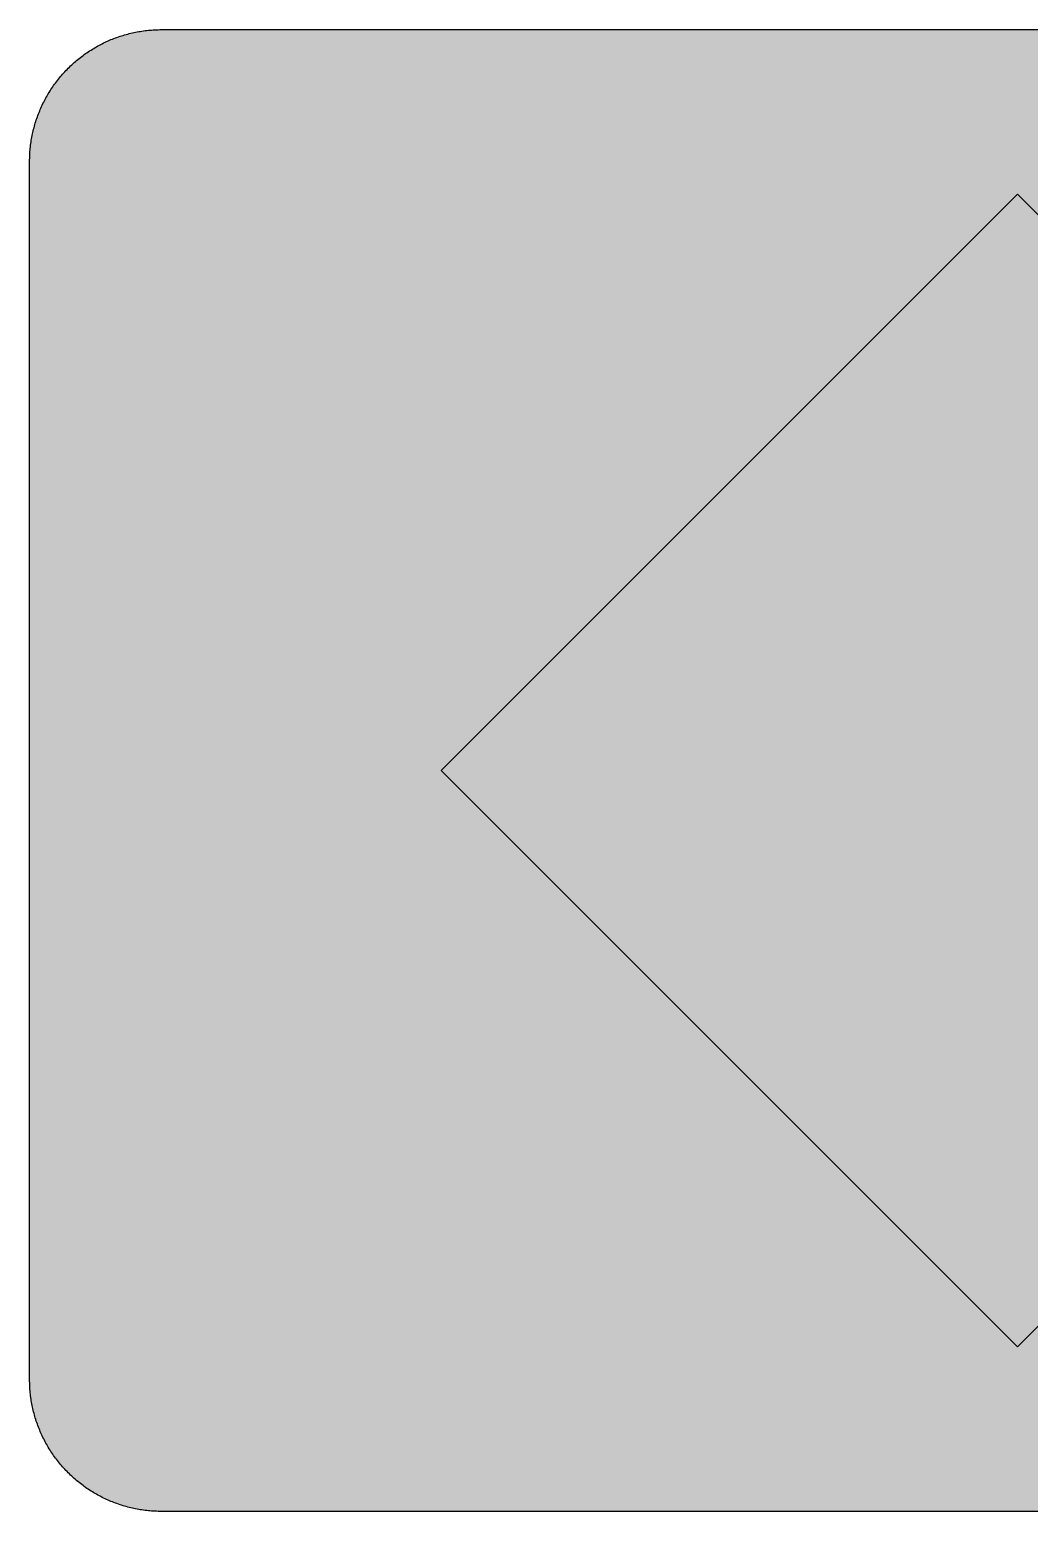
# Model space of a CAD drawing. Header units: millimetres. Extents: x 0 to 212, y 0 to 159.
# Drawn here: x 0.1 to 107.1, y 0.1 to 158.8 of the extents above; entities that cross this region are included whole.
import ezdxf

# ---------------------------------------------------------------- set-up
doc = ezdxf.new("R2010")
doc.units = ezdxf.units.MM

msp = doc.modelspace()

# ---------------------------------------------------------------- hatches: boundary and pattern name
for color, points in [(254, [(14.1633, 0.0536), (13.9878, 0.0533), (13.8125, 0.0559), (13.6373, 0.061), (13.462, 0.0686), (13.2893, 0.0787), (13.114, 0.0914), (12.9413, 0.1041), (12.7686, 0.1219), (12.5959, 0.1397), (12.4231, 0.16), (12.2504, 0.1829), (12.0777, 0.2057), (11.9075, 0.2337), (11.7373, 0.2616), (11.5672, 0.2921), (11.397, 0.3251), (11.2268, 0.3607), (11.0592, 0.3988), (10.8915, 0.4369), (10.7239, 0.4775), (10.5562, 0.5207), (10.3886, 0.5664), (10.2235, 0.6121), (10.0584, 0.6629), (9.8933, 0.7137), (9.7307, 0.7671), (9.5682, 0.8204), (9.4056, 0.8788), (9.2431, 0.9373), (9.083, 0.9982), (8.923, 1.0617), (8.763, 1.1252), (8.6055, 1.1938), (8.4455, 1.2624), (8.2906, 1.331), (8.1331, 1.4046), (7.9781, 1.4783), (7.8232, 1.5545), (7.6708, 1.6332), (7.5184, 1.7145), (7.366, 1.7958), (7.2161, 1.8796), (7.0663, 1.966), (6.919, 2.0523), (6.7716, 2.1438), (6.6243, 2.2352), (6.4795, 2.3266), (6.3348, 2.4232), (6.19, 2.5197), (6.0477, 2.6187), (5.908, 2.7178), (5.7683, 2.8194), (5.6286, 2.9235), (5.4915, 3.0302), (5.3543, 3.1369), (5.2197, 3.2461), (5.0851, 3.3579), (4.953, 3.4722), (4.8209, 3.5865), (4.6914, 3.7033), (4.5644, 3.8202), (4.4348, 3.9395), (4.3104, 4.0615), (4.1859, 4.1859), (4.0615, 4.3104), (3.9395, 4.4348), (3.8202, 4.5618), (3.7033, 4.6914), (3.5865, 4.8209), (3.4722, 4.953), (3.3579, 5.0851), (3.2487, 5.2197), (3.1369, 5.3543), (3.0302, 5.4915), (2.9235, 5.6286), (2.8194, 5.7683), (2.7178, 5.908), (2.6187, 6.0477), (2.5197, 6.19), (2.4232, 6.3348), (2.3266, 6.477), (2.2352, 6.6243), (2.1438, 6.7691), (2.0523, 6.919), (1.966, 7.0663), (1.8796, 7.2161), (1.7958, 7.366), (1.7145, 7.5184), (1.6332, 7.6708), (1.5545, 7.8232), (1.4783, 7.9781), (1.4046, 8.1331), (1.331, 8.2906), (1.2598, 8.4455), (1.1913, 8.603), (1.1252, 8.763), (1.0592, 8.923), (0.9982, 9.083), (0.9373, 9.2431), (0.8763, 9.4056), (0.8204, 9.5682), (0.7645, 9.7307), (0.7112, 9.8933), (0.6604, 10.0584), (0.6121, 10.2235), (0.5639, 10.3911), (0.5207, 10.5562), (0.4775, 10.7239), (0.4343, 10.8915), (0.3962, 11.0592), (0.3607, 11.2268), (0.3251, 11.397), (0.2921, 11.5672), (0.2616, 11.7373), (0.2311, 11.9075), (0.2057, 12.0802), (0.1803, 12.2504), (0.1575, 12.4231), (0.1372, 12.5959), (0.1194, 12.7686), (0.1041, 12.9413), (0.0889, 13.1166), (0.0787, 13.2893), (0.0686, 13.4645), (0.061, 13.6373), (0.0559, 13.8125), (0.0508, 13.9878), (0.0508, 14.163), (0.0522, 144.6925), (0.0508, 144.8664), (0.0559, 145.0416), (0.061, 145.2169), (0.0686, 145.3896), (0.0787, 145.5649), (0.0889, 145.7376), (0.1041, 145.9128), (0.1194, 146.0856), (0.1372, 146.2583), (0.1575, 146.431), (0.1803, 146.6037), (0.2057, 146.7739), (0.2311, 146.9466), (0.2616, 147.1168), (0.2921, 147.287), (0.3251, 147.4572), (0.3607, 147.6248), (0.3962, 147.795), (0.4343, 147.9626), (0.4775, 148.1303), (0.5207, 148.2979), (0.5639, 148.463), (0.6121, 148.6281), (0.6604, 148.7932), (0.7112, 148.9583), (0.7645, 149.1234), (0.8204, 149.286), (0.8763, 149.4485), (0.9373, 149.6111), (0.9982, 149.7711), (1.0592, 149.9311), (1.1252, 150.0911), (1.1913, 150.2486), (1.2598, 150.4061), (1.331, 150.5636), (1.4046, 150.7185), (1.4783, 150.876), (1.5545, 151.0284), (1.6332, 151.1833), (1.7145, 151.3357), (1.7958, 151.4856), (1.8796, 151.638), (1.966, 151.7879), (2.0523, 151.9352), (2.1438, 152.0825), (2.2352, 152.2298), (2.3266, 152.3746), (2.4232, 152.5194), (2.5197, 152.6616), (2.6187, 152.8039), (2.7178, 152.9461), (2.8194, 153.0858), (2.9235, 153.2255), (3.0302, 153.3627), (3.1369, 153.4973), (3.2487, 153.6344), (3.3579, 153.7665), (3.4722, 153.8986), (3.5865, 154.0307), (3.7033, 154.1602), (3.8202, 154.2898), (3.9395, 154.4168), (4.0615, 154.5438), (4.1859, 154.6682), (4.3104, 154.7901), (4.4348, 154.9121), (4.5644, 155.034), (4.6914, 155.1508), (4.8209, 155.2677), (4.953, 155.382), (5.0851, 155.4937), (5.2197, 155.6055), (5.3543, 155.7147), (5.4915, 155.8239), (5.6286, 155.9281), (5.7683, 156.0322), (5.908, 156.1338), (6.0477, 156.2354), (6.19, 156.3345), (6.3348, 156.431), (6.4795, 156.525), (6.6243, 156.6189), (6.7716, 156.7104), (6.919, 156.7993), (7.0663, 156.8882), (7.2161, 156.9745), (7.366, 157.0584), (7.5184, 157.1396), (7.6708, 157.2209), (7.8232, 157.2971), (7.9781, 157.3733), (8.1331, 157.4495), (8.2906, 157.5206), (8.4455, 157.5918), (8.6055, 157.6603), (8.763, 157.7289), (8.923, 157.7924), (9.083, 157.8559), (9.2431, 157.9169), (9.4056, 157.9753), (9.5682, 158.0337), (9.7307, 158.0871), (9.8933, 158.1404), (10.0584, 158.1912), (10.2235, 158.242), (10.3886, 158.2877), (10.5562, 158.3334), (10.7239, 158.3766), (10.8915, 158.4173), (11.0592, 158.4579), (11.2268, 158.4935), (11.397, 158.529), (11.5672, 158.562), (11.7373, 158.5925), (11.9075, 158.6205), (12.0777, 158.6484), (12.2504, 158.6713), (12.4231, 158.6941), (12.5959, 158.7144), (12.7686, 158.7322), (12.9413, 158.75), (13.114, 158.7627), (13.2893, 158.7754), (13.462, 158.7856), (13.6373, 158.7932), (13.8125, 158.7983), (13.9878, 158.8008), (14.163, 158.8033), (197.6078, 158.8036), (197.7822, 158.8008), (197.9574, 158.7983), (198.1327, 158.7932), (198.3054, 158.7856), (198.4807, 158.7754), (198.6534, 158.7627), (198.8287, 158.75), (199.0014, 158.7322), (199.1741, 158.7144), (199.3468, 158.6941), (199.5195, 158.6713), (199.6897, 158.6484), (199.8624, 158.6205), (200.0326, 158.5925), (200.2028, 158.562), (200.373, 158.529), (200.5432, 158.4935), (200.7108, 158.4579), (200.8784, 158.4173), (201.0461, 158.3766), (201.2137, 158.3334), (201.3788, 158.2877), (201.5465, 158.242), (201.7116, 158.1912), (201.8767, 158.1404), (202.0392, 158.0871), (202.2018, 158.0337), (202.3643, 157.9753), (202.5269, 157.9169), (202.6869, 157.8559), (202.8469, 157.7924), (203.007, 157.7289), (203.167, 157.6603), (203.3245, 157.5918), (203.4794, 157.5206), (203.6369, 157.4495), (203.7918, 157.3733), (203.9468, 157.2971), (204.0992, 157.2209), (204.2516, 157.1396), (204.404, 157.0584), (204.5538, 156.9745), (204.7037, 156.8882), (204.8535, 156.7993), (205.0009, 156.7104), (205.1456, 156.6189), (205.293, 156.525), (205.4352, 156.431), (205.58, 156.3345), (205.7222, 156.2354), (205.8619, 156.1338), (206.0016, 156.0322), (206.1413, 155.9281), (206.2785, 155.8239), (206.4156, 155.7147), (206.5503, 155.6055), (206.6849, 155.4937), (206.817, 155.382), (206.949, 155.2677), (207.0786, 155.1508), (207.2081, 155.034), (207.3351, 154.9121), (207.4596, 154.7901), (207.584, 154.6682), (207.7085, 154.5438), (207.8304, 154.4168), (207.9498, 154.2898), (208.0666, 154.1602), (208.1835, 154.0307), (208.2978, 153.8986), (208.4121, 153.7665), (208.5238, 153.6344), (208.6331, 153.4973), (208.7397, 153.3627), (208.8464, 153.2255), (208.9506, 153.0858), (209.0522, 152.9461), (209.1512, 152.8039), (209.2503, 152.6616), (209.3468, 152.5194), (209.4433, 152.3746), (209.5348, 152.2298), (209.6262, 152.0825), (209.7176, 151.9352), (209.804, 151.7879), (209.8904, 151.638), (209.9742, 151.4856), (210.0555, 151.3357), (210.1367, 151.1833), (210.2155, 151.0284), (210.2917, 150.876), (210.3653, 150.7185), (210.439, 150.5636), (210.5076, 150.4061), (210.5762, 150.2486), (210.6447, 150.0911), (210.7082, 149.9311), (210.7717, 149.7711), (210.8327, 149.6111), (210.8911, 149.4485), (210.9495, 149.286), (211.0029, 149.1234), (211.0562, 148.9583), (211.107, 148.7932), (211.1578, 148.6281), (211.2035, 148.463), (211.2493, 148.2979), (211.2924, 148.1303), (211.3331, 147.9626), (211.3712, 147.795), (211.4093, 147.6248), (211.4448, 147.4572), (211.4779, 147.287), (211.5083, 147.1168), (211.5363, 146.9466), (211.5642, 146.7739), (211.5871, 146.6037), (211.6099, 146.431), (211.6303, 146.2583), (211.648, 146.0856), (211.6658, 145.9128), (211.6785, 145.7376), (211.6912, 145.5649), (211.7014, 145.3896), (211.709, 145.2169), (211.7141, 145.0416), (211.7166, 144.8664), (211.7166, 144.6911), (211.7189, 14.1647), (211.7166, 13.9878), (211.7141, 13.8125), (211.709, 13.6373), (211.7014, 13.4645), (211.6912, 13.2893), (211.6785, 13.1166), (211.6658, 12.9413), (211.648, 12.7686), (211.6303, 12.5959), (211.6099, 12.4231), (211.5871, 12.2504), (211.5642, 12.0802), (211.5363, 11.9075), (211.5083, 11.7373), (211.4779, 11.5672), (211.4448, 11.397), (211.4093, 11.2268), (211.3712, 11.0592), (211.3331, 10.8915), (211.2924, 10.7239), (211.2493, 10.5562), (211.2035, 10.3911), (211.1578, 10.2235), (211.107, 10.0584), (211.0562, 9.8933), (211.0029, 9.7307), (210.9495, 9.5682), (210.8911, 9.4056), (210.8327, 9.2431), (210.7717, 9.083), (210.7082, 8.923), (210.6447, 8.763), (210.5762, 8.603), (210.5076, 8.4455), (210.439, 8.2906), (210.3653, 8.1331), (210.2917, 7.9781), (210.2155, 7.8232), (210.1367, 7.6708), (210.0555, 7.5184), (209.9742, 7.366), (209.8904, 7.2161), (209.804, 7.0663), (209.7176, 6.919), (209.6262, 6.7691), (209.5348, 6.6243), (209.4433, 6.477), (209.3468, 6.3348), (209.2503, 6.19), (209.1512, 6.0477), (209.0522, 5.908), (208.9506, 5.7683), (208.8464, 5.6286), (208.7397, 5.4915), (208.6331, 5.3543), (208.5238, 5.2197), (208.4121, 5.0851), (208.2978, 4.953), (208.1835, 4.8209), (208.0666, 4.6914), (207.9498, 4.5618), (207.8304, 4.4348), (207.7085, 4.3104), (207.584, 4.1859), (207.4596, 4.0615), (207.3351, 3.9395), (207.2081, 3.8202), (207.0786, 3.7033), (206.949, 3.5865), (206.817, 3.4722), (206.6849, 3.3579), (206.5503, 3.2461), (206.4156, 3.1369), (206.2785, 3.0302), (206.1413, 2.9235), (206.0016, 2.8194), (205.8619, 2.7178), (205.7222, 2.6187), (205.58, 2.5197), (205.4352, 2.4232), (205.293, 2.3266), (205.1456, 2.2352), (205.0009, 2.1438), (204.8535, 2.0523), (204.7037, 1.966), (204.5538, 1.8796), (204.404, 1.7958), (204.2516, 1.7145), (204.0992, 1.6332), (203.9468, 1.5545), (203.7918, 1.4783), (203.6369, 1.4046), (203.4794, 1.331), (203.3245, 1.2624), (203.167, 1.1938), (203.007, 1.1252), (202.8469, 1.0617), (202.6869, 0.9982), (202.5269, 0.9373), (202.3643, 0.8788), (202.2018, 0.8204), (202.0392, 0.7671), (201.8767, 0.7137), (201.7116, 0.6629), (201.5465, 0.6121), (201.3788, 0.5664), (201.2137, 0.5207), (201.0461, 0.4775), (200.8784, 0.4369), (200.7108, 0.3988), (200.5432, 0.3607), (200.373, 0.3251), (200.2028, 0.2921), (200.0326, 0.2616), (199.8624, 0.2337), (199.6897, 0.2057), (199.5195, 0.1829), (199.3468, 0.16), (199.1741, 0.1397), (199.0014, 0.1219), (198.8287, 0.1041), (198.6534, 0.0914), (198.4807, 0.0787), (198.3054, 0.0686), (198.1327, 0.061), (197.9574, 0.0559), (197.7822, 0.0533), (197.6069, 0.0533)]), (144, [(105.8855, 141.1647), (167.6217, 79.4286), (105.8855, 17.6925), (44.1494, 79.4286)])]:
    msp.add_hatch(color=color).paths.add_polyline_path(points)
h = msp.add_hatch(color=59)
h.paths.add_polyline_path([(14.1633, 3.5814), (13.8887, 3.5839), (13.6169, 3.5941), (13.3477, 3.6119), (13.081, 3.6347), (12.8143, 3.6652), (12.5501, 3.7008), (12.2885, 3.7465), (12.0294, 3.7948), (11.7729, 3.8506), (11.5164, 3.9141), (11.2649, 3.9827), (11.016, 4.0564), (10.7671, 4.1351), (10.5232, 4.2215), (10.2819, 4.3129), (10.0432, 4.412), (9.8069, 4.5161), (9.5733, 4.6228), (9.3447, 4.7371), (9.1186, 4.8565), (8.8951, 4.9809), (8.6741, 5.113), (8.4582, 5.2476), (8.2448, 5.3873), (8.0366, 5.5321), (7.8308, 5.682), (7.6276, 5.8369), (7.4295, 5.9969), (7.2365, 6.1595), (7.046, 6.3297), (6.8605, 6.5024), (6.6777, 6.6802), (6.5024, 6.8605), (6.3271, 7.046), (6.1595, 7.2365), (5.9969, 7.432), (5.8369, 7.6302), (5.682, 7.8308), (5.5321, 8.0366), (5.3873, 8.2448), (5.2451, 8.4582), (5.1105, 8.6741), (4.9809, 8.8951), (4.8565, 9.1186), (4.7371, 9.3447), (4.6228, 9.5758), (4.5136, 9.8069), (4.4094, 10.0432), (4.3129, 10.2819), (4.2215, 10.5232), (4.1351, 10.7696), (4.0538, 11.016), (3.9802, 11.2649), (3.9116, 11.5189), (3.8506, 11.7729), (3.7948, 12.0294), (3.744, 12.2911), (3.7008, 12.5527), (3.6627, 12.8143), (3.6322, 13.081), (3.6093, 13.3502), (3.5916, 13.6195), (3.5814, 13.8913), (3.5789, 14.163), (3.58, 144.6925), (3.5814, 144.9654), (3.5916, 145.2347), (3.6093, 145.5064), (3.6322, 145.7731), (3.6627, 146.0398), (3.7008, 146.304), (3.744, 146.5656), (3.7948, 146.8247), (3.8506, 147.0812), (3.9116, 147.3352), (3.9802, 147.5892), (4.0538, 147.8382), (4.1351, 148.0845), (4.2215, 148.3309), (4.3129, 148.5722), (4.4094, 148.811), (4.5136, 149.0472), (4.6228, 149.2783), (4.7371, 149.5095), (4.8565, 149.7355), (4.9809, 149.9591), (5.1105, 150.1775), (5.2451, 150.3959), (5.3873, 150.6093), (5.5321, 150.8176), (5.682, 151.0233), (5.8369, 151.224), (5.9969, 151.4221), (6.1595, 151.6177), (6.3271, 151.8056), (6.5024, 151.9936), (6.6777, 152.1739), (6.8605, 152.3517), (7.046, 152.5245), (7.2365, 152.6946), (7.4295, 152.8572), (7.6276, 153.0172), (7.8308, 153.1722), (8.0366, 153.322), (8.2448, 153.4668), (8.4582, 153.6065), (8.6741, 153.7411), (8.8951, 153.8732), (9.1186, 153.9977), (9.3447, 154.117), (9.5733, 154.2313), (9.8069, 154.3406), (10.0432, 154.4422), (10.2819, 154.5412), (10.5232, 154.6327), (10.7671, 154.719), (11.016, 154.7978), (11.2649, 154.874), (11.5164, 154.9425), (11.7729, 155.0035), (12.0294, 155.0594), (12.2885, 155.1102), (12.5501, 155.1534), (12.8143, 155.1889), (13.081, 155.2194), (13.3477, 155.2448), (13.6169, 155.26), (13.8887, 155.2702), (14.163, 155.2753), (197.6078, 155.2758), (197.8787, 155.2702), (198.1505, 155.26), (198.4197, 155.2448), (198.689, 155.2194), (198.9557, 155.1889), (199.2173, 155.1534), (199.4789, 155.1102), (199.7405, 155.0594), (199.9971, 155.0035), (200.2511, 154.9425), (200.5051, 154.874), (200.754, 154.7978), (201.0004, 154.719), (201.2467, 154.6327), (201.488, 154.5412), (201.7268, 154.4422), (201.963, 154.3406), (202.1942, 154.2313), (202.4253, 154.117), (202.6514, 153.9977), (202.8749, 153.8732), (203.0959, 153.7411), (203.3118, 153.6065), (203.5251, 153.4668), (203.7334, 153.322), (203.9391, 153.1722), (204.1398, 153.0172), (204.3379, 152.8572), (204.5335, 152.6946), (204.724, 152.5245), (204.9094, 152.3517), (205.0898, 152.1739), (205.2676, 151.9936), (205.4403, 151.8056), (205.6105, 151.6177), (205.773, 151.4221), (205.933, 151.224), (206.088, 151.0233), (206.2378, 150.8176), (206.3826, 150.6093), (206.5223, 150.3959), (206.6569, 150.1775), (206.789, 149.9591), (206.9135, 149.7355), (207.0329, 149.5095), (207.1472, 149.2783), (207.2538, 149.0472), (207.358, 148.811), (207.457, 148.5722), (207.5485, 148.3309), (207.6348, 148.0845), (207.7136, 147.8382), (207.7872, 147.5892), (207.8558, 147.3352), (207.9193, 147.0812), (207.9752, 146.8247), (208.0235, 146.5656), (208.0692, 146.304), (208.1047, 146.0398), (208.1352, 145.7731), (208.1581, 145.5064), (208.1759, 145.2347), (208.186, 144.9654), (208.1911, 144.6911), (208.1911, 14.1647), (208.186, 13.8913), (208.1759, 13.6195), (208.1581, 13.3502), (208.1352, 13.081), (208.1047, 12.8143), (208.0692, 12.5527), (208.0235, 12.2911), (207.9752, 12.0294), (207.9193, 11.7729), (207.8558, 11.5189), (207.7872, 11.2649), (207.7136, 11.016), (207.6348, 10.7696), (207.5485, 10.5232), (207.457, 10.2819), (207.358, 10.0432), (207.2538, 9.8069), (207.1472, 9.5758), (207.0329, 9.3447), (206.9135, 9.1186), (206.789, 8.8951), (206.6569, 8.6741), (206.5223, 8.4582), (206.3826, 8.2448), (206.2378, 8.0366), (206.088, 7.8308), (205.933, 7.6302), (205.773, 7.432), (205.6105, 7.2365), (205.4403, 7.046), (205.2676, 6.8605), (205.0898, 6.6802), (204.9094, 6.5024), (204.724, 6.3297), (204.5335, 6.1595), (204.3379, 5.9969), (204.1398, 5.8369), (203.9391, 5.682), (203.7334, 5.5321), (203.5251, 5.3873), (203.3118, 5.2476), (203.0959, 5.113), (202.8749, 4.9809), (202.6514, 4.8565), (202.4253, 4.7371), (202.1942, 4.6228), (201.963, 4.5161), (201.7268, 4.412), (201.488, 4.3129), (201.2467, 4.2215), (201.0004, 4.1351), (200.754, 4.0564), (200.5051, 3.9827), (200.2511, 3.9141), (199.9971, 3.8506), (199.7405, 3.7948), (199.4789, 3.7465), (199.2173, 3.7008), (198.9557, 3.6652), (198.689, 3.6347), (198.4197, 3.6119), (198.1505, 3.5941), (197.8787, 3.5839), (197.6069, 3.5789)])
h.paths.add_polyline_path([(14.1633, 8.8731), (14.0259, 8.8748), (13.8887, 8.8798), (13.7541, 8.8875), (13.622, 8.9002), (13.4874, 8.9154), (13.3553, 8.9332), (13.2258, 8.9535), (13.0962, 8.9789), (12.9667, 9.0068), (12.8397, 9.0373), (12.7127, 9.0729), (12.5882, 9.1084), (12.4663, 9.1491), (12.3419, 9.1923), (12.2225, 9.238), (12.1031, 9.2888), (11.9837, 9.3396), (11.8694, 9.3929), (11.7526, 9.4513), (11.6408, 9.5098), (11.5291, 9.5733), (11.4198, 9.6368), (11.3106, 9.7053), (11.2039, 9.7765), (11.0998, 9.8476), (10.9957, 9.9238), (10.8966, 10), (10.7975, 10.0787), (10.6985, 10.1625), (10.6045, 10.2464), (10.5105, 10.3327), (10.4216, 10.4216), (10.3327, 10.5131), (10.2464, 10.6045), (10.16, 10.701), (10.0787, 10.7975), (10, 10.8966), (9.9212, 10.9982), (9.8476, 11.0998), (9.7739, 11.2039), (9.7053, 11.3106), (9.6368, 11.4198), (9.5707, 11.5291), (9.5098, 11.6408), (9.4488, 11.7551), (9.3929, 11.8694), (9.337, 11.9863), (9.2862, 12.1031), (9.238, 12.2225), (9.1923, 12.3444), (9.1491, 12.4663), (9.1084, 12.5908), (9.0703, 12.7152), (9.0373, 12.8397), (9.0068, 12.9692), (8.9789, 13.0962), (8.9535, 13.2258), (8.9306, 13.3579), (8.9129, 13.4899), (8.8976, 13.622), (8.8849, 13.7566), (8.8773, 13.8913), (8.8722, 14.0259), (8.8697, 14.163), (8.8717, 144.6925), (8.8722, 144.8283), (8.8773, 144.9629), (8.8849, 145.0975), (8.8976, 145.2321), (8.9129, 145.3642), (8.9306, 145.4963), (8.9535, 145.6284), (8.9789, 145.7579), (9.0068, 145.8849), (9.0373, 146.0144), (9.0703, 146.1389), (9.1084, 146.2634), (9.1491, 146.3878), (9.1923, 146.5097), (9.238, 146.6317), (9.2862, 146.751), (9.337, 146.8679), (9.3929, 146.9847), (9.4488, 147.099), (9.5098, 147.2133), (9.5707, 147.3251), (9.6368, 147.4343), (9.7053, 147.5435), (9.7739, 147.6502), (9.8476, 147.7543), (9.9212, 147.8559), (10, 147.9575), (10.0787, 148.0566), (10.16, 148.1531), (10.2464, 148.2496), (10.3327, 148.3411), (10.4216, 148.4325), (10.5105, 148.5214), (10.6045, 148.6078), (10.6985, 148.6916), (10.7975, 148.7754), (10.8966, 148.8542), (10.9957, 148.9304), (11.0998, 149.0066), (11.2039, 149.0777), (11.3106, 149.1488), (11.4198, 149.2174), (11.5291, 149.2809), (11.6408, 149.3444), (11.7526, 149.4028), (11.8694, 149.4612), (11.9837, 149.5146), (12.1031, 149.5679), (12.2225, 149.6162), (12.3419, 149.6619), (12.4663, 149.7051), (12.5882, 149.7457), (12.7127, 149.7813), (12.8397, 149.8168), (12.9667, 149.8473), (13.0962, 149.8752), (13.2258, 149.9006), (13.3553, 149.921), (13.4874, 149.9413), (13.622, 149.9565), (13.7541, 149.9667), (13.8887, 149.9768), (14.0259, 149.9819), (14.163, 149.9819), (197.6078, 149.9842), (197.7441, 149.9819), (197.8787, 149.9768), (198.0133, 149.9667), (198.1479, 149.9565), (198.28, 149.9413), (198.4121, 149.921), (198.5442, 149.9006), (198.6737, 149.8752), (198.8007, 149.8473), (198.9303, 149.8168), (199.0547, 149.7813), (199.1792, 149.7457), (199.3036, 149.7051), (199.4256, 149.6619), (199.5475, 149.6162), (199.6669, 149.5679), (199.7837, 149.5146), (199.9005, 149.4612), (200.0148, 149.4028), (200.1291, 149.3444), (200.2409, 149.2809), (200.3501, 149.2174), (200.4593, 149.1488), (200.566, 149.0777), (200.6702, 149.0066), (200.7718, 148.9304), (200.8734, 148.8542), (200.9724, 148.7754), (201.0689, 148.6916), (201.1655, 148.6078), (201.2569, 148.5214), (201.3483, 148.4325), (201.4372, 148.3411), (201.5236, 148.2496), (201.6074, 148.1531), (201.6912, 148.0566), (201.77, 147.9575), (201.8462, 147.8559), (201.9224, 147.7543), (201.9935, 147.6502), (202.0646, 147.5435), (202.1332, 147.4343), (202.1967, 147.3251), (202.2602, 147.2133), (202.3186, 147.099), (202.377, 146.9847), (202.4304, 146.8679), (202.4812, 146.751), (202.532, 146.6317), (202.5777, 146.5097), (202.6209, 146.3878), (202.6615, 146.2634), (202.6971, 146.1389), (202.7326, 146.0144), (202.7631, 145.8849), (202.7911, 145.7579), (202.8165, 145.6284), (202.8368, 145.4963), (202.8546, 145.3642), (202.8698, 145.2321), (202.8825, 145.0975), (202.8901, 144.9629), (202.8952, 144.8283), (202.8977, 144.6911), (202.8994, 14.1647), (202.8952, 14.0259), (202.8901, 13.8913), (202.8825, 13.7566), (202.8698, 13.622), (202.8546, 13.4899), (202.8368, 13.3579), (202.8165, 13.2258), (202.7911, 13.0962), (202.7631, 12.9692), (202.7326, 12.8397), (202.6971, 12.7152), (202.6615, 12.5908), (202.6209, 12.4663), (202.5777, 12.3444), (202.532, 12.2225), (202.4812, 12.1031), (202.4304, 11.9863), (202.377, 11.8694), (202.3186, 11.7551), (202.2602, 11.6408), (202.1967, 11.5291), (202.1332, 11.4198), (202.0646, 11.3106), (201.9935, 11.2039), (201.9224, 11.0998), (201.8462, 10.9982), (201.77, 10.8966), (201.6912, 10.7975), (201.6074, 10.701), (201.5236, 10.6045), (201.4372, 10.5131), (201.3483, 10.4216), (201.2569, 10.3327), (201.1655, 10.2464), (201.0689, 10.1625), (200.9724, 10.0787), (200.8734, 10), (200.7718, 9.9238), (200.6702, 9.8476), (200.566, 9.7765), (200.4593, 9.7053), (200.3501, 9.6368), (200.2409, 9.5733), (200.1291, 9.5098), (200.0148, 9.4513), (199.9005, 9.3929), (199.7837, 9.3396), (199.6669, 9.2888), (199.5475, 9.238), (199.4256, 9.1923), (199.3036, 9.1491), (199.1792, 9.1084), (199.0547, 9.0729), (198.9303, 9.0373), (198.8007, 9.0068), (198.6737, 8.9789), (198.5442, 8.9535), (198.4121, 8.9332), (198.28, 8.9154), (198.1479, 8.9002), (198.0133, 8.8875), (197.8787, 8.8798), (197.7441, 8.8748), (197.6069, 8.8722)], flags=16)
h = msp.add_hatch(color=254)
h.paths.add_polyline_path([(76.4522, 79.1019), (72.5219, 90.968), (72.4461, 90.968), (68.5176, 79.1019)])
h.paths.add_polyline_path([(77.6344, 75.4405), (67.3336, 75.4405), (65.235, 69.3745), (60.8859, 69.3745), (70.7679, 96.5383), (74.2019, 96.5383), (84.0825, 69.3745), (79.7334, 69.3745)], flags=16)
h = msp.add_hatch(color=254)
h.paths.add_polyline_path([(91.102, 84.6346), (97.3212, 84.6346), (97.3557, 84.6328), (97.3912, 84.6328), (97.4268, 84.6328), (97.4623, 84.6353), (97.4979, 84.6353), (97.5335, 84.6353), (97.5665, 84.6379), (97.602, 84.6379), (97.6376, 84.6404), (97.6706, 84.6404), (97.7062, 84.643), (97.7392, 84.6455), (97.7748, 84.648), (97.8078, 84.6506), (97.8408, 84.6531), (97.8764, 84.6557), (97.9094, 84.6582), (97.9424, 84.6607), (97.9754, 84.6633), (98.0084, 84.6658), (98.0415, 84.6709), (98.0745, 84.6734), (98.1075, 84.6785), (98.1405, 84.6811), (98.1735, 84.6861), (98.2066, 84.6912), (98.237, 84.6938), (98.2701, 84.6988), (98.3031, 84.7039), (98.3336, 84.709), (98.3666, 84.7141), (98.3971, 84.7192), (98.4301, 84.7242), (98.4606, 84.7293), (98.491, 84.7369), (98.5241, 84.742), (98.5545, 84.7471), (98.585, 84.7547), (98.6155, 84.7598), (98.646, 84.7674), (98.6765, 84.775), (98.7069, 84.7801), (98.7374, 84.7877), (98.7679, 84.7954), (98.7984, 84.803), (98.8263, 84.8106), (98.8568, 84.8182), (98.8873, 84.8258), (98.9152, 84.8335), (98.9457, 84.8436), (98.9736, 84.8512), (99.0041, 84.8589), (99.0321, 84.869), (99.06, 84.8766), (99.0905, 84.8868), (99.1184, 84.897), (99.1464, 84.9046), (99.1743, 84.9147), (99.2022, 84.9249), (99.2302, 84.9351), (99.2581, 84.9452), (99.2861, 84.9554), (99.314, 84.9655), (99.3419, 84.9757), (99.3699, 84.9884), (99.3953, 84.9986), (99.4232, 85.0087), (99.4512, 85.0214), (99.4766, 85.0316), (99.5045, 85.0443), (99.5299, 85.0544), (99.5553, 85.0671), (99.5832, 85.0773), (99.6086, 85.09), (99.634, 85.1027), (99.6594, 85.1154), (99.6848, 85.1281), (99.7102, 85.1383), (99.7356, 85.151), (99.761, 85.1637), (99.7864, 85.1789), (99.8118, 85.1916), (99.8347, 85.2043), (99.8601, 85.217), (99.8855, 85.2297), (99.9084, 85.2449), (99.9338, 85.2576), (99.9566, 85.2703), (99.982, 85.2856), (100.0049, 85.2983), (100.0277, 85.3135), (100.0506, 85.3288), (100.0735, 85.3415), (100.0963, 85.3567), (100.1192, 85.3719), (100.142, 85.3872), (100.1649, 85.4024), (100.1878, 85.4177), (100.2106, 85.4329), (100.2335, 85.4481), (100.2538, 85.4634), (100.2767, 85.4786), (100.297, 85.4939), (100.3198, 85.5091), (100.3402, 85.5269), (100.363, 85.5421), (100.3833, 85.5574), (100.4037, 85.5751), (100.424, 85.5904), (100.4443, 85.6082), (100.4646, 85.6259), (100.4849, 85.6412), (100.5053, 85.659), (100.5256, 85.6767), (100.5459, 85.6945), (100.5662, 85.7098), (100.5865, 85.7275), (100.6043, 85.7453), (100.6246, 85.7631), (100.6424, 85.7809), (100.6627, 85.7987), (100.6805, 85.819), (100.7008, 85.8368), (100.7186, 85.8545), (100.7364, 85.8723), (100.7542, 85.8926), (100.7745, 85.9104), (100.7923, 85.9307), (100.8101, 85.9485), (100.8278, 85.9688), (100.8431, 85.9866), (100.8609, 86.0069), (100.8786, 86.0273), (100.8964, 86.045), (100.9142, 86.0654), (100.9294, 86.0857), (100.9472, 86.1035), (100.9625, 86.1238), (100.9802, 86.1441), (100.9955, 86.1644), (101.0133, 86.1847), (101.0285, 86.2051), (101.0437, 86.2254), (101.059, 86.2457), (101.0742, 86.266), (101.0895, 86.2863), (101.1072, 86.3067), (101.1199, 86.327), (101.1352, 86.3473), (101.1504, 86.3676), (101.1657, 86.3879), (101.1809, 86.4083), (101.1961, 86.4286), (101.2088, 86.4514), (101.2241, 86.4718), (101.2368, 86.4921), (101.252, 86.5149), (101.2647, 86.5353), (101.28, 86.5556), (101.2927, 86.5784), (101.3054, 86.5988), (101.3181, 86.6216), (101.3308, 86.6419), (101.346, 86.6648), (101.3587, 86.6877), (101.3714, 86.708), (101.3816, 86.7308), (101.3943, 86.7512), (101.407, 86.774), (101.4197, 86.7969), (101.4324, 86.8197), (101.4425, 86.8401), (101.4552, 86.8629), (101.4654, 86.8858), (101.4781, 86.9086), (101.4882, 86.9315), (101.5009, 86.9544), (101.5111, 86.9772), (101.5213, 87.0001), (101.5314, 87.0229), (101.5441, 87.0458), (101.5543, 87.0687), (101.5644, 87.0915), (101.5746, 87.1144), (101.5848, 87.1398), (101.5949, 87.1626), (101.6025, 87.1855), (101.6127, 87.2084), (101.6229, 87.2338), (101.6305, 87.2566), (101.6406, 87.2795), (101.6508, 87.3049), (101.6584, 87.3277), (101.6686, 87.3531), (101.6762, 87.376), (101.6838, 87.3989), (101.694, 87.4243), (101.7016, 87.4471), (101.7092, 87.4725), (101.7168, 87.4954), (101.7245, 87.5208), (101.7321, 87.5462), (101.7397, 87.569), (101.7473, 87.5944), (101.7549, 87.6198), (101.76, 87.6427), (101.7676, 87.6681), (101.7753, 87.6935), (101.7803, 87.7164), (101.788, 87.7418), (101.7956, 87.7672), (101.8007, 87.7926), (101.8057, 87.818), (101.8134, 87.8408), (101.8184, 87.8662), (101.8235, 87.8916), (101.8286, 87.917), (101.8362, 87.9424), (101.8413, 87.9678), (101.8464, 87.9932), (101.8515, 88.0186), (101.854, 88.044), (101.8591, 88.0694), (101.8642, 88.0948), (101.8692, 88.1202), (101.8743, 88.1456), (101.8769, 88.171), (101.8819, 88.199), (101.8845, 88.2244), (101.8896, 88.2498), (101.8921, 88.2752), (101.8946, 88.3006), (101.8997, 88.3285), (101.9023, 88.3539), (101.9048, 88.3793), (101.9073, 88.4072), (101.9099, 88.4326), (101.9124, 88.458), (101.915, 88.486), (101.9175, 88.5114), (101.92, 88.5393), (101.9226, 88.5647), (101.9251, 88.5927), (101.9251, 88.6181), (101.9277, 88.646), (101.9302, 88.6714), (101.9302, 88.6993), (101.9327, 88.7273), (101.9327, 88.7527), (101.9327, 88.7806), (101.9353, 88.8086), (101.9353, 88.834), (101.9353, 88.8619), (101.9353, 88.8898), (101.9353, 88.9152), (101.9353, 88.9432), (101.9353, 88.9762), (101.9353, 89.0092), (101.9353, 89.0422), (101.9353, 89.0753), (101.9353, 89.1083), (101.9327, 89.1413), (101.9327, 89.1743), (101.9302, 89.2073), (101.9302, 89.2378), (101.9277, 89.2708), (101.9251, 89.3039), (101.9226, 89.3343), (101.9226, 89.3674), (101.92, 89.3978), (101.9175, 89.4283), (101.9124, 89.4613), (101.9099, 89.4918), (101.9073, 89.5223), (101.9048, 89.5528), (101.8997, 89.5833), (101.8972, 89.6137), (101.8921, 89.6442), (101.8896, 89.6747), (101.8845, 89.7052), (101.8819, 89.7357), (101.8769, 89.7636), (101.8718, 89.7941), (101.8667, 89.8246), (101.8616, 89.8525), (101.8565, 89.883), (101.8515, 89.9109), (101.8464, 89.9414), (101.8388, 89.9693), (101.8337, 89.9973), (101.8286, 90.0278), (101.821, 90.0557), (101.8159, 90.0836), (101.8083, 90.1116), (101.8007, 90.1395), (101.793, 90.1675), (101.788, 90.1954), (101.7803, 90.2233), (101.7727, 90.2513), (101.7651, 90.2767), (101.7575, 90.3046), (101.7473, 90.3326), (101.7397, 90.358), (101.7321, 90.3859), (101.7219, 90.4113), (101.7143, 90.4392), (101.7041, 90.4646), (101.6965, 90.49), (101.6864, 90.518), (101.6762, 90.5434), (101.6686, 90.5688), (101.6584, 90.5942), (101.6483, 90.6196), (101.6381, 90.645), (101.6279, 90.6704), (101.6178, 90.6958), (101.6051, 90.7212), (101.5949, 90.7466), (101.5848, 90.7694), (101.5721, 90.7948), (101.5619, 90.8177), (101.5492, 90.8431), (101.539, 90.866), (101.5263, 90.8914), (101.5136, 90.9142), (101.5035, 90.9371), (101.4908, 90.9625), (101.4781, 90.9853), (101.4654, 91.0082), (101.4527, 91.0311), (101.44, 91.0539), (101.4273, 91.0768), (101.4146, 91.0996), (101.4019, 91.12), (101.3866, 91.1428), (101.3739, 91.1657), (101.3612, 91.186), (101.346, 91.2089), (101.3333, 91.2292), (101.3181, 91.252), (101.3054, 91.2724), (101.2901, 91.2927), (101.2749, 91.3155), (101.2622, 91.3359), (101.2469, 91.3562), (101.2317, 91.3765), (101.2165, 91.3968), (101.2012, 91.4171), (101.186, 91.4375), (101.1707, 91.4552), (101.1555, 91.4756), (101.1403, 91.4959), (101.1225, 91.5137), (101.1072, 91.534), (101.092, 91.5518), (101.0742, 91.5721), (101.059, 91.5899), (101.0412, 91.6076), (101.026, 91.628), (101.0082, 91.6457), (100.9904, 91.6635), (100.9752, 91.6813), (100.9574, 91.6991), (100.9396, 91.7169), (100.9218, 91.7346), (100.904, 91.7524), (100.8863, 91.7677), (100.8685, 91.7854), (100.8507, 91.8032), (100.8329, 91.8185), (100.8151, 91.8362), (100.7948, 91.8515), (100.777, 91.8667), (100.7593, 91.8845), (100.7389, 91.8997), (100.7212, 91.915), (100.7008, 91.9302), (100.6805, 91.9455), (100.6627, 91.9607), (100.6424, 91.9759), (100.6221, 91.9912), (100.6018, 92.0064), (100.584, 92.0217), (100.5637, 92.0344), (100.5459, 92.0471), (100.5256, 92.0598), (100.5078, 92.075), (100.49, 92.0877), (100.4722, 92.1004), (100.4545, 92.1106), (100.4367, 92.1233), (100.4164, 92.136), (100.3986, 92.1487), (100.3808, 92.1614), (100.363, 92.1741), (100.3427, 92.1842), (100.3249, 92.1969), (100.3071, 92.2096), (100.2868, 92.2198), (100.269, 92.2325), (100.2513, 92.2426), (100.2309, 92.2553), (100.2132, 92.2655), (100.1928, 92.2757), (100.1751, 92.2884), (100.1547, 92.2985), (100.137, 92.3087), (100.1166, 92.3188), (100.0989, 92.3315), (100.0785, 92.3417), (100.0582, 92.3519), (100.0404, 92.362), (100.0201, 92.3722), (99.9998, 92.3823), (99.982, 92.3925), (99.9617, 92.4027), (99.9414, 92.4128), (99.9236, 92.4204), (99.9033, 92.4306), (99.883, 92.4408), (99.8626, 92.4509), (99.8423, 92.4585), (99.822, 92.4687), (99.8017, 92.4763), (99.7814, 92.4865), (99.7636, 92.4941), (99.7433, 92.5043), (99.7229, 92.5119), (99.7026, 92.522), (99.6823, 92.5297), (99.6594, 92.5373), (99.6391, 92.5449), (99.6188, 92.5551), (99.5985, 92.5627), (99.5782, 92.5703), (99.5578, 92.5779), (99.5375, 92.5855), (99.5147, 92.5932), (99.4943, 92.6008), (99.474, 92.6084), (99.4537, 92.616), (99.4308, 92.6211), (99.4105, 92.6287), (99.3902, 92.6363), (99.3673, 92.644), (99.347, 92.649), (99.3267, 92.6567), (99.3038, 92.6643), (99.2835, 92.6694), (99.2607, 92.677), (99.2378, 92.6821), (99.2175, 92.6897), (99.1946, 92.6948), (99.1718, 92.6998), (99.1489, 92.7075), (99.126, 92.7125), (99.1032, 92.7176), (99.0803, 92.7252), (99.0575, 92.7303), (99.0321, 92.7354), (99.0092, 92.7405), (98.9838, 92.7456), (98.9609, 92.7506), (98.9355, 92.7557), (98.9127, 92.7608), (98.8873, 92.7659), (98.8619, 92.771), (98.8365, 92.7735), (98.8111, 92.7786), (98.7857, 92.7837), (98.7603, 92.7887), (98.7349, 92.7913), (98.7095, 92.7964), (98.6815, 92.7989), (98.6561, 92.804), (98.6307, 92.8065), (98.6028, 92.8116), (98.5749, 92.8141), (98.5495, 92.8192), (98.5215, 92.8218), (98.4936, 92.8243), (98.4656, 92.8268), (98.4377, 92.8319), (98.4098, 92.8345), (98.3818, 92.837), (98.3539, 92.8395), (98.3259, 92.8421), (98.2955, 92.8446), (98.2675, 92.8472), (98.237, 92.8497), (98.2091, 92.8522), (98.1786, 92.8548), (98.1507, 92.8548), (98.1202, 92.8573), (98.0897, 92.8599), (98.0592, 92.8599), (98.0288, 92.8624), (97.9983, 92.8649), (97.9678, 92.8649), (97.9348, 92.8675), (97.9043, 92.8675), (97.8738, 92.87), (97.8408, 92.87), (97.8103, 92.87), (97.7773, 92.8726), (97.7468, 92.8726), (97.7138, 92.8726), (97.6808, 92.8726), (97.6478, 92.8726), (97.6147, 92.8751), (97.5817, 92.8751), (97.5487, 92.8751), (91.102, 92.8754)])
h.paths.add_polyline_path([(86.9819, 96.5383), (97.5886, 96.5383), (97.6401, 96.5378), (97.6935, 96.5378), (97.7468, 96.5352), (97.8002, 96.5352), (97.8535, 96.5352), (97.9068, 96.5327), (97.9576, 96.5327), (98.011, 96.5302), (98.0618, 96.5276), (98.1151, 96.5276), (98.1659, 96.5251), (98.2167, 96.5225), (98.2701, 96.52), (98.3209, 96.5175), (98.3717, 96.5149), (98.4225, 96.5098), (98.4733, 96.5073), (98.5241, 96.5048), (98.5749, 96.4997), (98.6231, 96.4971), (98.6739, 96.4921), (98.7247, 96.487), (98.773, 96.4819), (98.8238, 96.4768), (98.872, 96.4717), (98.9228, 96.4667), (98.9711, 96.4616), (99.0194, 96.4565), (99.0676, 96.4514), (99.1159, 96.4438), (99.1641, 96.4387), (99.2124, 96.4311), (99.2607, 96.426), (99.3089, 96.4184), (99.3546, 96.4108), (99.4029, 96.4032), (99.4512, 96.3955), (99.4969, 96.3879), (99.5451, 96.3803), (99.5909, 96.3727), (99.6366, 96.3651), (99.6848, 96.3549), (99.7306, 96.3473), (99.7763, 96.3371), (99.822, 96.3295), (99.8677, 96.3193), (99.9134, 96.3092), (99.9566, 96.299), (100.0023, 96.2914), (100.0481, 96.2812), (100.0912, 96.2711), (100.137, 96.2584), (100.1801, 96.2482), (100.2259, 96.2381), (100.269, 96.2254), (100.3122, 96.2152), (100.3579, 96.2025), (100.4011, 96.1923), (100.4443, 96.1796), (100.4875, 96.1669), (100.5307, 96.1542), (100.5713, 96.1415), (100.6145, 96.1288), (100.6577, 96.1161), (100.7008, 96.1034), (100.7415, 96.0907), (100.7847, 96.0755), (100.8253, 96.0628), (100.8685, 96.0476), (100.9091, 96.0323), (100.9523, 96.0196), (100.9929, 96.0044), (101.0336, 95.9891), (101.0742, 95.9714), (101.1174, 95.9561), (101.158, 95.9409), (101.1987, 95.9231), (101.2393, 95.9079), (101.28, 95.8901), (101.3206, 95.8723), (101.3612, 95.8571), (101.3993, 95.8393), (101.44, 95.8215), (101.4806, 95.8012), (101.5213, 95.7834), (101.5594, 95.7656), (101.6, 95.7453), (101.6381, 95.7275), (101.6787, 95.7072), (101.7168, 95.6869), (101.7575, 95.6666), (101.7956, 95.6462), (101.8337, 95.6259), (101.8743, 95.6056), (101.9124, 95.5853), (101.9505, 95.5624), (101.9886, 95.5421), (102.0267, 95.5192), (102.0648, 95.4989), (102.1029, 95.4761), (102.141, 95.4532), (102.1791, 95.4303), (102.2172, 95.4075), (102.2553, 95.3846), (102.2909, 95.3592), (102.329, 95.3364), (102.3671, 95.311), (102.4026, 95.2881), (102.4407, 95.2627), (102.4763, 95.2373), (102.5144, 95.2119), (102.55, 95.1865), (102.5881, 95.1611), (102.6236, 95.1357), (102.6592, 95.1078), (102.6947, 95.0824), (102.7303, 95.0544), (102.7684, 95.029), (102.804, 95.0011), (102.8395, 94.9731), (102.8751, 94.9452), (102.9081, 94.9173), (102.9437, 94.8893), (102.9792, 94.8588), (103.0148, 94.8309), (103.0503, 94.803), (103.0834, 94.7725), (103.1189, 94.742), (103.1545, 94.7115), (103.19, 94.681), (103.2256, 94.648), (103.2612, 94.6175), (103.2967, 94.5845), (103.3297, 94.5515), (103.3653, 94.521), (103.3983, 94.488), (103.4339, 94.455), (103.4669, 94.4194), (103.5025, 94.3864), (103.5355, 94.3534), (103.5685, 94.3204), (103.6015, 94.2848), (103.6345, 94.2492), (103.6676, 94.2162), (103.7006, 94.1807), (103.7336, 94.1451), (103.7666, 94.1095), (103.7996, 94.074), (103.8301, 94.0384), (103.8631, 94.0029), (103.8962, 93.9648), (103.9266, 93.9292), (103.9571, 93.8911), (103.9901, 93.8555), (104.0206, 93.8174), (104.0511, 93.7793), (104.0816, 93.7412), (104.1121, 93.7031), (104.1425, 93.665), (104.173, 93.6269), (104.2035, 93.5888), (104.234, 93.5482), (104.2619, 93.5101), (104.2924, 93.4695), (104.3203, 93.4288), (104.3508, 93.3907), (104.3788, 93.3501), (104.4092, 93.3094), (104.4372, 93.2688), (104.4651, 93.2256), (104.4931, 93.185), (104.521, 93.1443), (104.5489, 93.1012), (104.5769, 93.0605), (104.6048, 93.0173), (104.6328, 92.9742), (104.6582, 92.9335), (104.6861, 92.8903), (104.714, 92.8472), (104.7394, 92.804), (104.7648, 92.7583), (104.7928, 92.7151), (104.8182, 92.6719), (104.8436, 92.6262), (104.869, 92.583), (104.8944, 92.5373), (104.9198, 92.4916), (104.9452, 92.4458), (104.9706, 92.4001), (104.996, 92.3544), (105.0214, 92.3087), (105.0442, 92.263), (105.0696, 92.2147), (105.0925, 92.169), (105.1179, 92.1233), (105.1408, 92.075), (105.1636, 92.0267), (105.1839, 91.981), (105.2068, 91.9328), (105.2297, 91.8845), (105.25, 91.8362), (105.2703, 91.7905), (105.2906, 91.7423), (105.3109, 91.6915), (105.3313, 91.6432), (105.349, 91.5949), (105.3694, 91.5467), (105.3871, 91.4984), (105.4049, 91.4476), (105.4227, 91.3994), (105.4405, 91.3486), (105.4583, 91.3003), (105.4735, 91.2495), (105.4913, 91.1987), (105.5065, 91.1504), (105.5218, 91.0996), (105.537, 91.0488), (105.5522, 90.998), (105.5649, 90.9472), (105.5802, 90.8964), (105.5929, 90.8431), (105.6056, 90.7923), (105.6183, 90.7415), (105.631, 90.6882), (105.6437, 90.6374), (105.6564, 90.5866), (105.6665, 90.5332), (105.6767, 90.4799), (105.6894, 90.4291), (105.6996, 90.3757), (105.7072, 90.3224), (105.7173, 90.2691), (105.7275, 90.2157), (105.7351, 90.1624), (105.7427, 90.109), (105.7504, 90.0557), (105.758, 89.9998), (105.7656, 89.9465), (105.7732, 89.8931), (105.7783, 89.8373), (105.7859, 89.7839), (105.791, 89.728), (105.7961, 89.6747), (105.8012, 89.6188), (105.8037, 89.5629), (105.8088, 89.5071), (105.8113, 89.4512), (105.8164, 89.3953), (105.8189, 89.3394), (105.8215, 89.2835), (105.824, 89.2277), (105.824, 89.1718), (105.8266, 89.1159), (105.8266, 89.0575), (105.8266, 89.0016), (105.8291, 88.9432), (105.8266, 88.8619), (105.8266, 88.7806), (105.824, 88.6993), (105.8215, 88.6181), (105.8189, 88.5368), (105.8164, 88.4555), (105.8113, 88.3768), (105.8062, 88.2955), (105.8012, 88.2167), (105.7935, 88.138), (105.7859, 88.0567), (105.7783, 87.978), (105.7707, 87.9018), (105.7605, 87.823), (105.7504, 87.7443), (105.7402, 87.6681), (105.73, 87.5894), (105.7173, 87.5132), (105.7046, 87.437), (105.6919, 87.3608), (105.6767, 87.2846), (105.664, 87.2084), (105.6488, 87.1322), (105.631, 87.0585), (105.6157, 86.9823), (105.598, 86.9086), (105.5802, 86.835), (105.5624, 86.7613), (105.5421, 86.6877), (105.5218, 86.614), (105.5014, 86.5403), (105.4786, 86.4692), (105.4583, 86.3956), (105.4354, 86.3244), (105.41, 86.2533), (105.3871, 86.1822), (105.3617, 86.1111), (105.3363, 86.04), (105.3109, 85.9688), (105.283, 85.9003), (105.2551, 85.8291), (105.2271, 85.7606), (105.1992, 85.6894), (105.1687, 85.6209), (105.1382, 85.5523), (105.1077, 85.4837), (105.0773, 85.4177), (105.0442, 85.3491), (105.0112, 85.2805), (104.9782, 85.2145), (104.9426, 85.1484), (104.9071, 85.0824), (104.8715, 85.0163), (104.836, 84.9503), (104.7979, 84.8843), (104.7623, 84.8182), (104.7217, 84.7547), (104.6836, 84.6887), (104.6429, 84.6252), (104.6023, 84.5617), (104.5616, 84.4982), (104.521, 84.4347), (104.4778, 84.3712), (104.4346, 84.3077), (104.3915, 84.2467), (104.3457, 84.1832), (104.3026, 84.1223), (104.2568, 84.0613), (104.2111, 84.0029), (104.1654, 83.9419), (104.1171, 83.8835), (104.0689, 83.8251), (104.0206, 83.7667), (103.9724, 83.7108), (103.9241, 83.6524), (103.8758, 83.5965), (103.825, 83.5406), (103.7742, 83.4847), (103.7234, 83.4314), (103.6701, 83.378), (103.6193, 83.3222), (103.566, 83.2714), (103.5126, 83.218), (103.4593, 83.1672), (103.4034, 83.1139), (103.3501, 83.0631), (103.2942, 83.0148), (103.2383, 82.964), (103.1824, 82.9158), (103.124, 82.8675), (103.0656, 82.8192), (103.0097, 82.771), (102.9513, 82.7227), (102.8903, 82.677), (102.8319, 82.6313), (102.7709, 82.5856), (102.71, 82.5424), (102.649, 82.4967), (102.5881, 82.4535), (102.5246, 82.4103), (102.4611, 82.3671), (102.3976, 82.3265), (102.3341, 82.2858), (102.2706, 82.2452), (102.2045, 82.2046), (102.1385, 82.1639), (102.0724, 82.1258), (102.0064, 82.0852), (101.9404, 82.0471), (101.8718, 82.0115), (101.8032, 81.9734), (101.7346, 81.9379), (101.666, 81.8998), (101.5949, 81.8667), (101.5263, 81.8312), (101.4552, 81.7956), (101.3841, 81.7626), (101.3104, 81.7296), (101.2393, 81.6966), (101.1657, 81.6635), (101.092, 81.6331), (101.0183, 81.6026), (100.9447, 81.5721), (100.8685, 81.5416), (100.7923, 81.5137), (100.7161, 81.4832), (100.6399, 81.4553), (100.5637, 81.4273), (106.8585, 69.3745), (101.9761, 69.3745), (96.3676, 80.972), (91.102, 80.972), (91.102, 69.3745), (86.9819, 69.3745)], flags=16)

# ---------------------------------------------------------------- linework, layer by layer
at = {"color": 254}
for points in [[(14.1633, 0.0536), (13.9878, 0.0533), (13.8125, 0.0559), (13.6373, 0.061), (13.462, 0.0686), (13.2893, 0.0787), (13.114, 0.0914), (12.9413, 0.1041), (12.7686, 0.1219), (12.5959, 0.1397), (12.4231, 0.16), (12.2504, 0.1829), (12.0777, 0.2057), (11.9075, 0.2337), (11.7373, 0.2616), (11.5672, 0.2921), (11.397, 0.3251), (11.2268, 0.3607), (11.0592, 0.3988), (10.8915, 0.4369), (10.7239, 0.4775), (10.5562, 0.5207), (10.3886, 0.5664), (10.2235, 0.6121), (10.0584, 0.6629), (9.8933, 0.7137), (9.7307, 0.7671), (9.5682, 0.8204), (9.4056, 0.8788), (9.2431, 0.9373), (9.083, 0.9982), (8.923, 1.0617), (8.763, 1.1252), (8.6055, 1.1938), (8.4455, 1.2624), (8.2906, 1.331), (8.1331, 1.4046), (7.9781, 1.4783), (7.8232, 1.5545), (7.6708, 1.6332), (7.5184, 1.7145), (7.366, 1.7958), (7.2161, 1.8796), (7.0663, 1.966), (6.919, 2.0523), (6.7716, 2.1438), (6.6243, 2.2352), (6.4795, 2.3266), (6.3348, 2.4232), (6.19, 2.5197), (6.0477, 2.6187), (5.908, 2.7178), (5.7683, 2.8194), (5.6286, 2.9235), (5.4915, 3.0302), (5.3543, 3.1369), (5.2197, 3.2461), (5.0851, 3.3579), (4.953, 3.4722), (4.8209, 3.5865), (4.6914, 3.7033), (4.5644, 3.8202), (4.4348, 3.9395), (4.3104, 4.0615), (4.1859, 4.1859), (4.0615, 4.3104), (3.9395, 4.4348), (3.8202, 4.5618), (3.7033, 4.6914), (3.5865, 4.8209), (3.4722, 4.953), (3.3579, 5.0851), (3.2487, 5.2197), (3.1369, 5.3543), (3.0302, 5.4915), (2.9235, 5.6286), (2.8194, 5.7683), (2.7178, 5.908), (2.6187, 6.0477), (2.5197, 6.19), (2.4232, 6.3348), (2.3266, 6.477), (2.2352, 6.6243), (2.1438, 6.7691), (2.0523, 6.919), (1.966, 7.0663), (1.8796, 7.2161), (1.7958, 7.366), (1.7145, 7.5184), (1.6332, 7.6708), (1.5545, 7.8232), (1.4783, 7.9781), (1.4046, 8.1331), (1.331, 8.2906), (1.2598, 8.4455), (1.1913, 8.603), (1.1252, 8.763), (1.0592, 8.923), (0.9982, 9.083), (0.9373, 9.2431), (0.8763, 9.4056), (0.8204, 9.5682), (0.7645, 9.7307), (0.7112, 9.8933), (0.6604, 10.0584), (0.6121, 10.2235), (0.5639, 10.3911), (0.5207, 10.5562), (0.4775, 10.7239), (0.4343, 10.8915), (0.3962, 11.0592), (0.3607, 11.2268), (0.3251, 11.397), (0.2921, 11.5672), (0.2616, 11.7373), (0.2311, 11.9075), (0.2057, 12.0802), (0.1803, 12.2504), (0.1575, 12.4231), (0.1372, 12.5959), (0.1194, 12.7686), (0.1041, 12.9413), (0.0889, 13.1166), (0.0787, 13.2893), (0.0686, 13.4645), (0.061, 13.6373), (0.0559, 13.8125), (0.0508, 13.9878), (0.0508, 14.163), (0.0522, 144.6925), (0.0508, 144.8664), (0.0559, 145.0416), (0.061, 145.2169), (0.0686, 145.3896), (0.0787, 145.5649), (0.0889, 145.7376), (0.1041, 145.9128), (0.1194, 146.0856), (0.1372, 146.2583), (0.1575, 146.431), (0.1803, 146.6037), (0.2057, 146.7739), (0.2311, 146.9466), (0.2616, 147.1168), (0.2921, 147.287), (0.3251, 147.4572), (0.3607, 147.6248), (0.3962, 147.795), (0.4343, 147.9626), (0.4775, 148.1303), (0.5207, 148.2979), (0.5639, 148.463), (0.6121, 148.6281), (0.6604, 148.7932), (0.7112, 148.9583), (0.7645, 149.1234), (0.8204, 149.286), (0.8763, 149.4485), (0.9373, 149.6111), (0.9982, 149.7711), (1.0592, 149.9311), (1.1252, 150.0911), (1.1913, 150.2486), (1.2598, 150.4061), (1.331, 150.5636), (1.4046, 150.7185), (1.4783, 150.876), (1.5545, 151.0284), (1.6332, 151.1833), (1.7145, 151.3357), (1.7958, 151.4856), (1.8796, 151.638), (1.966, 151.7879), (2.0523, 151.9352), (2.1438, 152.0825), (2.2352, 152.2298), (2.3266, 152.3746), (2.4232, 152.5194), (2.5197, 152.6616), (2.6187, 152.8039), (2.7178, 152.9461), (2.8194, 153.0858), (2.9235, 153.2255), (3.0302, 153.3627), (3.1369, 153.4973), (3.2487, 153.6344), (3.3579, 153.7665), (3.4722, 153.8986), (3.5865, 154.0307), (3.7033, 154.1602), (3.8202, 154.2898), (3.9395, 154.4168), (4.0615, 154.5438), (4.1859, 154.6682), (4.3104, 154.7901), (4.4348, 154.9121), (4.5644, 155.034), (4.6914, 155.1508), (4.8209, 155.2677), (4.953, 155.382), (5.0851, 155.4937), (5.2197, 155.6055), (5.3543, 155.7147), (5.4915, 155.8239), (5.6286, 155.9281), (5.7683, 156.0322), (5.908, 156.1338), (6.0477, 156.2354), (6.19, 156.3345), (6.3348, 156.431), (6.4795, 156.525), (6.6243, 156.6189), (6.7716, 156.7104), (6.919, 156.7993), (7.0663, 156.8882), (7.2161, 156.9745), (7.366, 157.0584), (7.5184, 157.1396), (7.6708, 157.2209), (7.8232, 157.2971), (7.9781, 157.3733), (8.1331, 157.4495), (8.2906, 157.5206), (8.4455, 157.5918), (8.6055, 157.6603), (8.763, 157.7289), (8.923, 157.7924), (9.083, 157.8559), (9.2431, 157.9169), (9.4056, 157.9753), (9.5682, 158.0337), (9.7307, 158.0871), (9.8933, 158.1404), (10.0584, 158.1912), (10.2235, 158.242), (10.3886, 158.2877), (10.5562, 158.3334), (10.7239, 158.3766), (10.8915, 158.4173), (11.0592, 158.4579), (11.2268, 158.4935), (11.397, 158.529), (11.5672, 158.562), (11.7373, 158.5925), (11.9075, 158.6205), (12.0777, 158.6484), (12.2504, 158.6713), (12.4231, 158.6941), (12.5959, 158.7144), (12.7686, 158.7322), (12.9413, 158.75), (13.114, 158.7627), (13.2893, 158.7754), (13.462, 158.7856), (13.6373, 158.7932), (13.8125, 158.7983), (13.9878, 158.8008), (14.163, 158.8033), (197.6078, 158.8036)], [(197.6069, 0.0533), (14.1633, 0.0536)]]:
    msp.add_lwpolyline(points, dxfattribs=at)
at = {"color": 144}
msp.add_lwpolyline([(105.8855, 141.1647), (167.6217, 79.4286), (105.8855, 17.6925), (44.1494, 79.4286), (105.8855, 141.1647)], dxfattribs=at)

doc.saveas('drawing.dxf')
